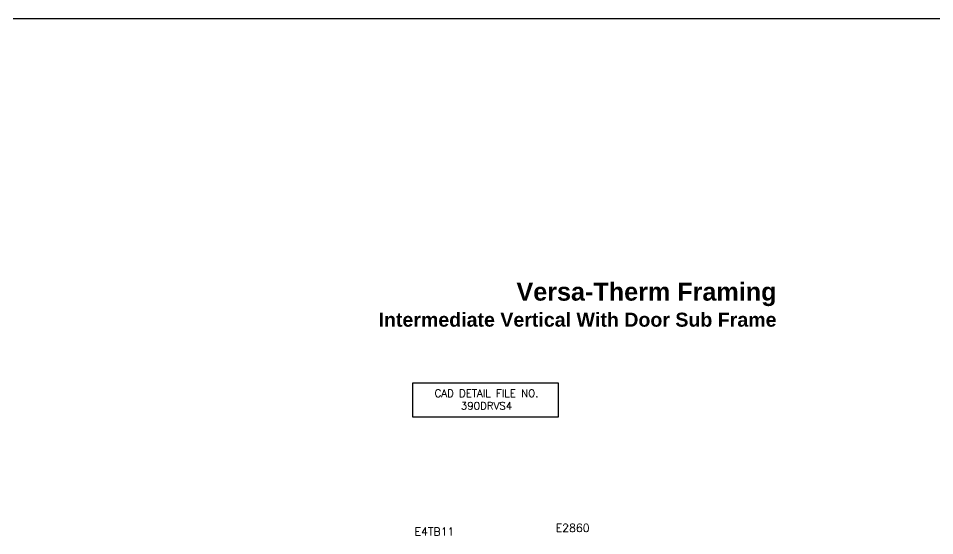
# Model space of a CAD drawing. Extents: x 0 to 139, y 0 to 39.
# Drawn here: x 58.78 to 67.94, y 34.12 to 39.29 of the extents above; entities that cross this region are included whole.
import ezdxf

# ---------------------------------------------------------------- set-up
doc = ezdxf.new("R2010")
doc.units = 0
doc.header["$MEASUREMENT"] = 0
doc.layers.add('R-ANNO-TEXT', color=6, linetype='CONTINUOUS')
doc.layers.add('TITLE', color=7, linetype='CONTINUOUS')
doc.styles.get("Standard").update_dxf_attribs({"font": 'simplex'})

msp = doc.modelspace()

# ---------------------------------------------------------------- linework, layer by layer
at = {"layer": 'R-ANNO-TEXT'}
msp.add_lwpolyline([(62.72406, 35.646023), (64.17554, 35.646023), (64.17554, 35.30396), (62.72406, 35.30396)], close=True, dxfattribs=at)
at = {"layer": 'TITLE'}
msp.add_line((5, 39.287173), (133.658, 39.287173), dxfattribs=at)

# ---------------------------------------------------------------- texts
at = {"layer": 'R-ANNO-TEXT', "insert": (63.460742, 35.58044), "char_height": 0.075, "width": 1.875, "attachment_point": 2}
msp.add_mtext('CAD DETAIL FILE NO.\\P390DRVS4', dxfattribs=at)
at = {"layer": 'R-ANNO-TEXT', "char_height": 0.08, "attachment_point": 9}
for s, insert in [('\\A1;E4TB11', (63.140086, 34.121089)), ('\\A1;E2860', (64.491544, 34.158467))]:
    msp.add_mtext(s, dxfattribs=dict(at, insert=insert))
at = {"layer": 'TITLE', "insert": (66.359104, 36.947977, 6.210692), "char_height": 0.18, "width": 7.44, "attachment_point": 3}
msp.add_mtext('{\\fArial|b1|i0|c0|p34;\\PVersa-Therm Framing\\P\\H0.7778x;Intermediate Vertical With Door Sub Frame}', dxfattribs=at)

doc.saveas('drawing.dxf')
